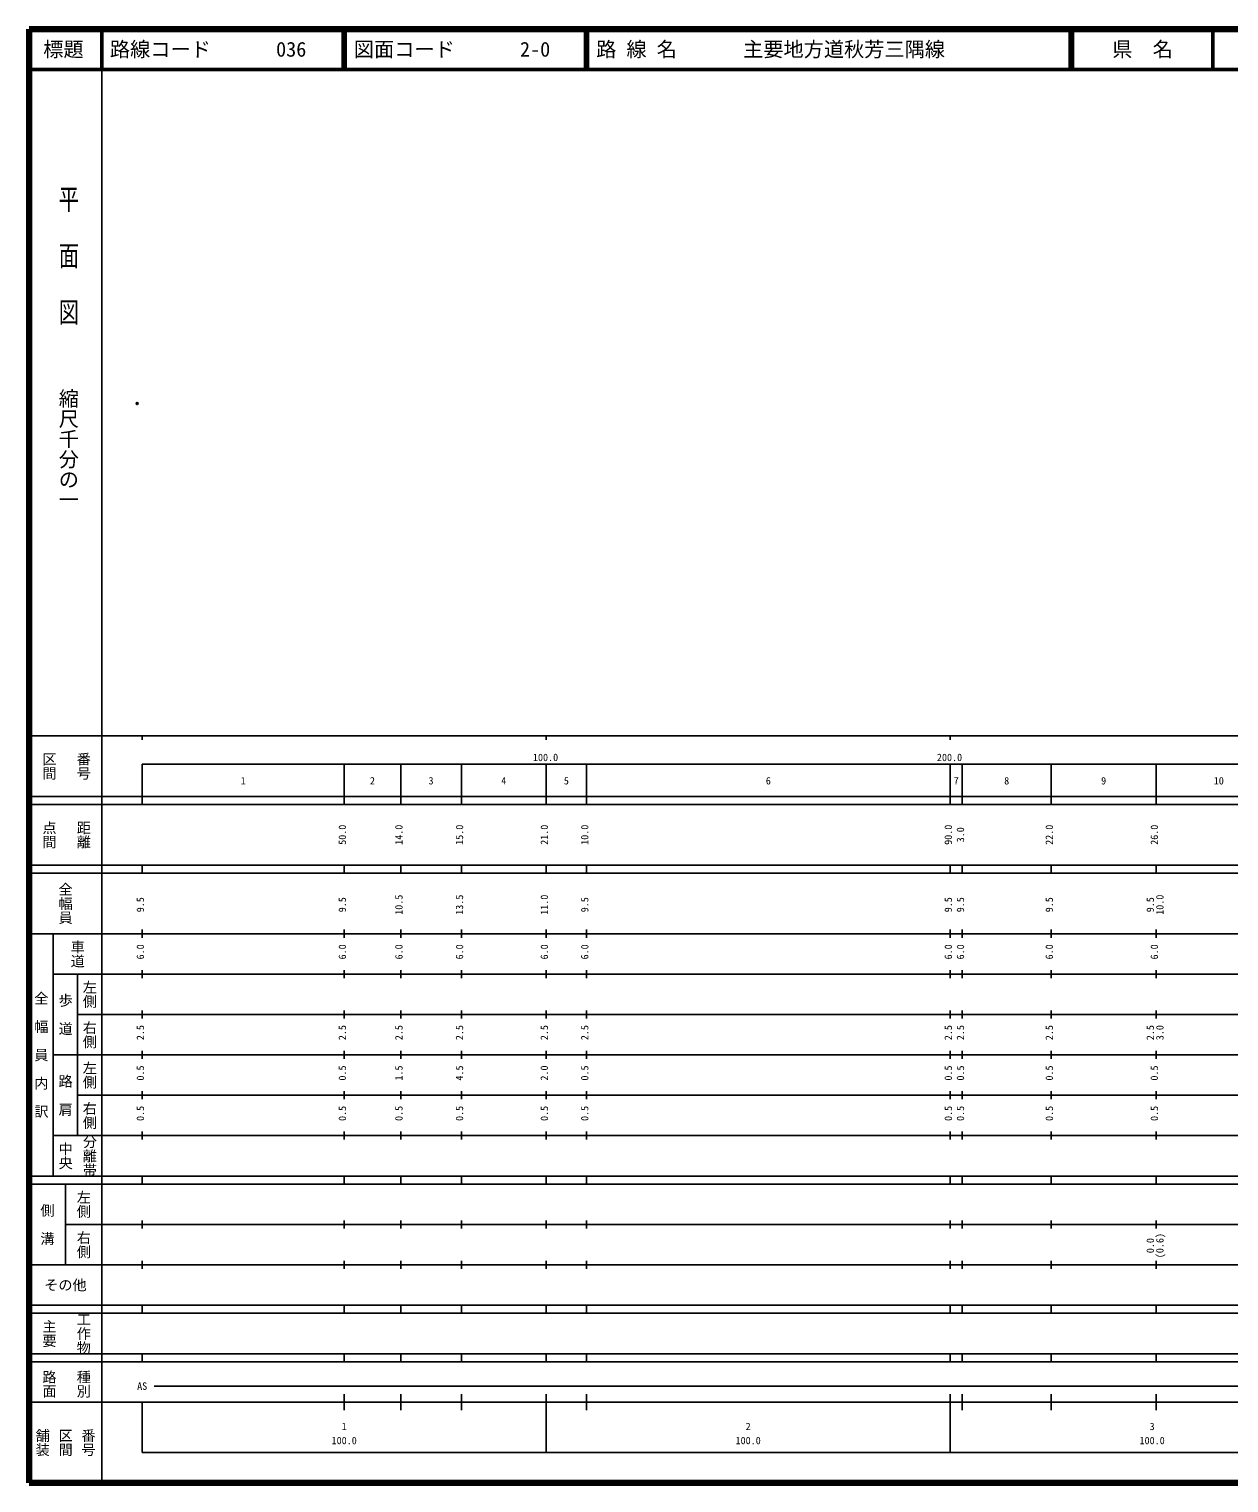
# Model space of a CAD drawing. Units: millimetres on the paper. Extents: x 40 to 680, y 20 to 380.
# Drawn here: x 40 to 337, y 20 to 380 of the extents above; entities that cross this region are included whole.
import ezdxf
from ezdxf.enums import TextEntityAlignment as Align

# ---------------------------------------------------------------- set-up
doc = ezdxf.new("R2010")
doc.units = ezdxf.units.MM
doc.header["$PDMODE"] = 32
doc.header["$PDSIZE"] = 0.5
doc.layers.add('M-OTRS', color=6, linetype='Continuous')
doc.layers.add('M-TTL-TXT', color=7, linetype='Continuous')
for name, color, linetype, lineweight in [('M-TTL', 2, 'Continuous', 140), ('M-TTL-BAND', 7, 'Continuous', 25), ('M-TTL-LINE', 7, 'Continuous', 50)]:
    doc.layers.add(name, color=color, linetype=linetype, lineweight=lineweight)
doc.styles.add('@ＭＳ ゴシック', font='')
doc.styles.add('ＭＳ ゴシック', font='')
doc.styles.get('@ＭＳ ゴシック').set_extended_font_data('@MS Gothic')
doc.styles.get('ＭＳ ゴシック').set_extended_font_data('MS Gothic')

msp = doc.modelspace()

# ---------------------------------------------------------------- linework, layer by layer
at = {"layer": 'M-OTRS'}
msp.add_point((66.752, 287.279), dxfattribs=at)
at = {"layer": 'M-TTL'}
for p, q in [((40, 380), (40, 20)), ((680, 380), (40, 380)), ((40, 20), (680, 20))]:
    msp.add_line(p, q, dxfattribs=at)
at = {"layer": 'M-TTL-BAND'}
for p, q in [((58, 370), (58, 20)), ((40, 205), (579, 205)), ((68, 205), (68, 204)), ((168, 205), (168, 204)), ((268, 205), (268, 204)), ((68, 198), (579, 198)), ((68, 198), (68, 188)), ((118, 188), (118, 198)), ((132, 188), (132, 198)), ((147, 188), (147, 198)), ((168, 188), (168, 198)), ((178, 188), (178, 198)), ((268, 188), (268, 198)), ((271, 188), (271, 198)), ((293, 188), (293, 198)), ((319, 188), (319, 198)), ((40, 190), (579, 190)), ((40, 188), (579, 188)), ((40, 173), (579, 173)), ((68, 171), (68, 173)), ((118, 171), (118, 173)), ((132, 171), (132, 173)), ((147, 171), (147, 173)), ((168, 171), (168, 173)), ((178, 171), (178, 173)), ((268, 171), (268, 173)), ((271, 171), (271, 173)), ((293, 171), (293, 173)), ((319, 171), (319, 173)), ((40, 171), (579, 171)), ((40, 156), (579, 156)), ((46, 96), (46, 156)), ((68, 155), (68, 157)), ((118, 155), (118, 157)), ((132, 155), (132, 157)), ((147, 155), (147, 157)), ((168, 155), (168, 157)), ((178, 155), (178, 157)), ((268, 155), (268, 157)), ((271, 155), (271, 157)), ((293, 155), (293, 157)), ((319, 155), (319, 157)), ((46, 146), (579, 146)), ((52, 146), (52, 106)), ((68, 145), (68, 147)), ((118, 145), (118, 147)), ((132, 145), (132, 147)), ((147, 145), (147, 147)), ((168, 145), (168, 147)), ((178, 145), (178, 147)), ((268, 145), (268, 147)), ((271, 145), (271, 147)), ((293, 145), (293, 147)), ((319, 145), (319, 147)), ((68, 135), (68, 137)), ((118, 135), (118, 137)), ((132, 135), (132, 137)), ((147, 135), (147, 137)), ((168, 135), (168, 137)), ((178, 135), (178, 137)), ((268, 135), (268, 137)), ((271, 135), (271, 137)), ((293, 135), (293, 137)), ((319, 135), (319, 137)), ((52, 136), (579, 136)), ((46, 126), (579, 126)), ((68, 125), (68, 127)), ((118, 125), (118, 127)), ((132, 125), (132, 127)), ((147, 125), (147, 127)), ((168, 125), (168, 127)), ((178, 125), (178, 127)), ((268, 125), (268, 127)), ((271, 125), (271, 127)), ((293, 125), (293, 127)), ((319, 125), (319, 127)), ((52, 116), (579, 116)), ((68, 115), (68, 117)), ((118, 115), (118, 117)), ((132, 115), (132, 117)), ((147, 115), (147, 117)), ((168, 115), (168, 117)), ((178, 115), (178, 117)), ((268, 115), (268, 117)), ((271, 115), (271, 117)), ((293, 115), (293, 117)), ((319, 115), (319, 117)), ((46, 106), (579, 106)), ((68, 105), (68, 107)), ((118, 105), (118, 107)), ((132, 105), (132, 107)), ((147, 105), (147, 107)), ((168, 105), (168, 107)), ((178, 105), (178, 107)), ((268, 105), (268, 107)), ((271, 105), (271, 107)), ((293, 105), (293, 107)), ((319, 105), (319, 107)), ((40, 96), (579, 96)), ((40, 94), (579, 94)), ((49, 94), (49, 74)), ((68, 94), (68, 96)), ((118, 94), (118, 96)), ((132, 94), (132, 96)), ((147, 94), (147, 96)), ((168, 94), (168, 96)), ((178, 94), (178, 96)), ((268, 94), (268, 96)), ((271, 94), (271, 96)), ((293, 94), (293, 96)), ((319, 94), (319, 96)), ((49, 84), (579, 84)), ((68, 83), (68, 85)), ((118, 83), (118, 85)), ((132, 83), (132, 85)), ((147, 83), (147, 85)), ((168, 83), (168, 85)), ((178, 83), (178, 85)), ((268, 83), (268, 85)), ((271, 83), (271, 85)), ((293, 83), (293, 85)), ((319, 83), (319, 85)), ((40, 74), (579, 74)), ((68, 73), (68, 75)), ((118, 73), (118, 75)), ((132, 73), (132, 75)), ((147, 73), (147, 75)), ((168, 73), (168, 75)), ((178, 73), (178, 75)), ((268, 73), (268, 75)), ((271, 73), (271, 75)), ((293, 73), (293, 75)), ((319, 73), (319, 75)), ((40, 64), (579, 64)), ((40, 62), (579, 62)), ((68, 62), (68, 64)), ((118, 62), (118, 64)), ((132, 62), (132, 64)), ((147, 62), (147, 64)), ((168, 62), (168, 64)), ((178, 62), (178, 64)), ((268, 62), (268, 64)), ((271, 62), (271, 64)), ((293, 62), (293, 64)), ((319, 62), (319, 64)), ((40, 52), (579, 52)), ((68, 50), (68, 52)), ((118, 50), (118, 52)), ((132, 50), (132, 52)), ((147, 50), (147, 52)), ((168, 50), (168, 52)), ((178, 50), (178, 52)), ((268, 50), (268, 52)), ((271, 50), (271, 52)), ((293, 50), (293, 52)), ((319, 50), (319, 52)), ((40, 50), (579, 50)), ((71, 44), (565, 44)), ((40, 40), (579, 40)), ((68, 40), (68, 27.5)), ((118, 38), (118, 42)), ((132, 38), (132, 42)), ((147, 38), (147, 42)), ((168, 27.5), (168, 42)), ((178, 38), (178, 42)), ((268, 27.5), (268, 42)), ((271, 38), (271, 42)), ((293, 38), (293, 42)), ((319, 38), (319, 42)), ((68, 27.5), (579, 27.5))]:
    msp.add_line(p, q, dxfattribs=at)
at = {"layer": 'M-TTL-LINE'}
for p, q in [((58, 380), (58, 370)), ((117.75, 380), (117.75, 370)), ((118.25, 380), (118.25, 370)), ((177.75, 380), (177.75, 370)), ((178.25, 380), (178.25, 370)), ((297.75, 380), (297.75, 370)), ((298.25, 380), (298.25, 370)), ((333, 380), (333, 370)), ((40, 370), (680, 370))]:
    msp.add_line(p, q, dxfattribs=at)

# ---------------------------------------------------------------- texts
at = {"layer": 'M-TTL-BAND', "style": '@ＭＳ ゴシック', "width": 1.4}
msp.add_text('平  面  図', height=3.666, rotation=270, dxfattribs=at).set_placement((49.777, 306.475), align=Align.MIDDLE_RIGHT)
at = {"layer": 'M-TTL-BAND', "style": '@ＭＳ ゴシック'}
msp.add_text('縮尺千分の一', height=3.666, rotation=270, dxfattribs=at).set_placement((49.777, 261.03), align=Align.MIDDLE_RIGHT)
for s, p in [('区間', (45, 197.5)), ('番号', (53.5, 197.5)), ('点間', (45, 180.5)), ('距離', (53.5, 180.5)), ('全幅員', (49, 163.5)), ('車道', (52, 151)), ('左側', (55, 141)), ('全\u3000幅\u3000員\u3000内\u3000訳', (43, 126)), ('歩\u3000道', (49, 136)), ('右側', (55, 131)), ('左側', (55, 121)), ('路\u3000肩', (49, 116)), ('右側', (55, 111)), ('分離帯', (55, 101)), ('中央', (49, 101)), ('左側', (53.5, 89)), ('側\u3000溝', (44.5, 84)), ('右側', (53.5, 79)), ('工作物', (53.5, 57)), ('主要', (45, 57)), ('路面', (45, 44.5)), ('種別', (53.5, 44.5)), ('舗装', (43.333, 30)), ('区間', (49, 30)), ('番号', (54.667, 30))]:
    msp.add_text(s, height=2.566, rotation=270, dxfattribs=at).set_placement(p, align=Align.MIDDLE_CENTER)
at = {"layer": 'M-TTL-BAND', "style": 'ＭＳ ゴシック'}
for s, p in [('100.0', (167.844, 198.195)), ('200.0', (267.844, 198.195)), ('1', (93, 192.405)), ('2', (125, 192.405)), ('3', (139.5, 192.405)), ('4', (157.5, 192.405)), ('5', (173, 192.405)), ('6', (223, 192.405)), ('7', (269.5, 192.405)), ('8', (282, 192.405)), ('9', (306, 192.405)), ('10', (334.5, 192.405)), ('AS', (68, 42.5)), ('1', (118, 32.523)), ('2', (218, 32.523)), ('3', (318, 32.523)), ('100.0', (118, 29.033)), ('100.0', (218, 29.033)), ('100.0', (318, 29.033))]:
    msp.add_text(s, height=1.833, dxfattribs=at).set_placement(p, align=Align.BOTTOM_CENTER)
for s, p in [('50.0', (119, 180.5)), ('14.0', (133, 180.5)), ('15.0', (148, 180.5)), ('21.0', (169, 180.5)), ('10.0', (179, 180.5)), ('90.0', (269, 180.5)), ('3.0', (272, 180.5)), ('22.0', (294, 180.5)), ('26.0', (320, 180.5)), ('9.5', (69, 163.174)), ('9.5', (119, 163.174)), ('10.5', (133, 163.174)), ('13.5', (148, 163.174)), ('11.0', (169, 163.174)), ('9.5', (179, 163.174)), ('9.5', (269, 163.174)), ('9.5', (272, 163.174)), ('9.5', (294, 163.174)), ('9.5', (319, 163.174)), ('10.0', (321.37, 163.174)), ('6.0', (69, 151.5)), ('6.0', (119, 151.5)), ('6.0', (133, 151.5)), ('6.0', (148, 151.5)), ('6.0', (169, 151.5)), ('6.0', (179, 151.5)), ('6.0', (269, 151.5)), ('6.0', (272, 151.5)), ('6.0', (294, 151.5)), ('6.0', (320, 151.5)), ('2.5', (69, 131.5)), ('2.5', (119, 131.5)), ('2.5', (133, 131.5)), ('2.5', (148, 131.5)), ('2.5', (169, 131.5)), ('2.5', (179, 131.5)), ('2.5', (269, 131.5)), ('2.5', (272, 131.5)), ('2.5', (294, 131.5)), ('2.5', (319, 131.5)), ('3.0', (321.37, 131.5)), ('0.5', (69, 121.5)), ('0.5', (119, 121.5)), ('1.5', (133, 121.5)), ('4.5', (148, 121.5)), ('2.0', (169, 121.5)), ('0.5', (179, 121.5)), ('0.5', (269, 121.5)), ('0.5', (272, 121.5)), ('0.5', (294, 121.5)), ('0.5', (320, 121.5)), ('0.5', (69, 111.5)), ('0.5', (119, 111.5)), ('0.5', (133, 111.5)), ('0.5', (148, 111.5)), ('0.5', (169, 111.5)), ('0.5', (179, 111.5)), ('0.5', (269, 111.5)), ('0.5', (272, 111.5)), ('0.5', (294, 111.5)), ('0.5', (320, 111.5)), ('0.0', (319, 78.764)), ('(0.6)', (321.37, 78.764))]:
    msp.add_text(s, height=1.833, rotation=90, dxfattribs=at).set_placement(p, align=Align.BOTTOM_CENTER)
msp.add_text('その他', height=2.566, dxfattribs=at).set_placement((49, 69), align=Align.MIDDLE_CENTER)
at = {"layer": 'M-TTL-TXT', "style": 'ＭＳ ゴシック'}
for s, p in [('標題', (48.5, 375)), ('県\u3000名', (315.625, 375))]:
    msp.add_text(s, height=3.666, dxfattribs=at).set_placement(p, align=Align.MIDDLE_CENTER)
for s, p in [('路線コード', (60, 375)), ('036', (101.142, 375)), ('図面コード', (120.38, 375)), ('2-0', (161.521, 375)), ('路 線 名', (180.38, 375)), ('主要地方道秋芳三隅線', (216.734, 375))]:
    msp.add_text(s, height=3.666, dxfattribs=at).set_placement(p, align=Align.MIDDLE_LEFT)

doc.saveas('drawing.dxf')
